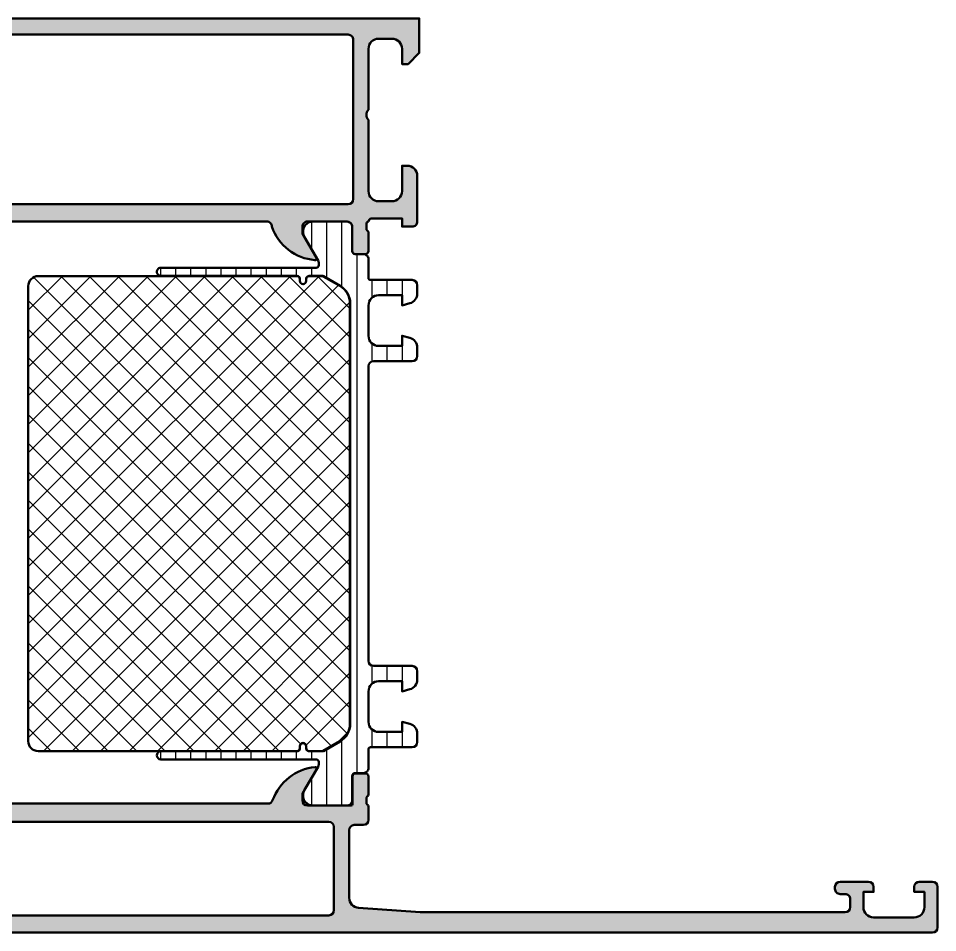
# Model space of a CAD drawing. Extents: x 0 to 176, y 0 to 90.
# Drawn here: x 85.6 to 176, y 0 to 90 of the extents above; entities that cross this region are included whole.
import ezdxf

# ---------------------------------------------------------------- set-up
doc = ezdxf.new("R2010")
doc.units = 0
for name, color, linetype, lineweight in [('0S-Alu contour', 7, 'Continuous', 50), ('0S-Alu hatch', 252, 'Continuous', 25), ('0S-Plastic contour', 254, 'Continuous', 50), ('0S-Plastic hatch', 253, 'Continuous', 25), ('0S-PT contour', 91, 'Continuous', 50), ('0S-PT hatch', 103, 'Continuous', 25)]:
    doc.layers.add(name, color=color, linetype=linetype, lineweight=lineweight)

# ---------------------------------------------------------------- blocks, each defined once
blk = doc.blocks.new('462370__F4F1D4FD_7374_4305_BF68_E010C8D0E6F6_')
at = {"layer": '0S-Alu hatch'}
h = blk.add_hatch(color=256, dxfattribs=at)
edge = h.paths.add_edge_path()
edge.add_line((125.1007984784879, 2.002017710489781), (119.0295514285, 2.435678214060345))
edge.add_ellipse((119.100798478488, 3.433136913891114), major_axis=(-1.000000000000036, 0), ratio=1, start_angle=0, end_angle=85.91438322002318, ccw=False)
edge.add_line((118.1007984784879, 3.433136913891104), (118.1007984784879, 10.1020177104898))
edge.add_ellipse((118.6007984784879, 10.1020177104898), major_axis=(-0.5, 0), ratio=1, start_angle=270, end_angle=360, ccw=False)
edge.add_line((118.6007984784879, 10.6020177104898), (119.500798478488, 10.6020177104898))
edge.add_arc((119.500798478488, 11.10201771048977), 0.4999999999999716, 270.0000000000017, 360)
edge.add_line((120.0007984784879, 11.10201771048977), (120.0007984784879, 12.50201771048978))
edge.add_ellipse((120.079634925031, 12.76953830248286), major_axis=(-0.2788950563273966, 0), ratio=1, start_angle=-1.1645893741019222, end_angle=73.58012358050712, ccw=False)
edge.add_line((119.800797478488, 12.77520671048126), (119.8007974784879, 13.22880071048129))
edge.add_ellipse((120.0796655741311, 13.23446136995831), major_axis=(-0.2789255417371568, 0), ratio=1, start_angle=-73.57540544465007, end_angle=1.1628700728778085, ccw=False)
edge.add_line((120.0007984784879, 13.50200471048126), (120.0007984784879, 15.38201571048978))
edge.add_arc((119.7007984784879, 15.38201571048978), 0.3000000000000256, 0, 90.00000000000273)
edge.add_line((119.7007984784879, 15.6820157104898), (118.7208241594451, 15.68201571048979))
edge.add_arc((118.7208241594451, 15.38201571048981), 0.2999999999999829, 90.00000000000273, 180)
edge.add_line((118.4208241594451, 15.38201571048981), (118.4208241594452, 12.62201771048978))
edge.add_ellipse((118.3008241594451, 12.62201771048978), major_axis=(-0.1200000000000614, 0), ratio=1, start_angle=90, end_angle=180, ccw=False)
edge.add_line((118.3008241594451, 12.50201771048972), (114.0007984784879, 12.50201771048972))
edge.add_ellipse((114.0007984784879, 13.00201771048973), major_axis=(-0.5000000000000125, 0), ratio=1, start_angle=0, end_angle=90, ccw=False)
edge.add_line((113.5007984784879, 13.00201771048972), (113.500798478488, 13.7020177104898))
edge.add_line((113.500798478488, 13.7020177104898), (114.8822939361101, 16.09483803351707))
edge.add_arc((114.7626786938394, 16.16389792584124), 0.1381197846484109, 330.0000000000202, 456.0127701438454)
edge.add_arc((115.2719612335167, 11.32876498835185), 4.999999999998722, 96.01277014383918, 160.087090314012)
edge.add_ellipse((110.100798478488, 13.20201771049079), major_axis=(-0.5000000000010184, 0), ratio=1, start_angle=89.99999999999022, end_angle=160.0870903139961, ccw=False)
edge.add_line((110.1007984784879, 12.70201771048977), (65.90079847848816, 12.70201771048988))
edge.add_ellipse((65.90079847848843, 13.20201771049029), major_axis=(-0.5000000000004086, 0), ratio=1, start_angle=19.91290968596161, end_angle=89.99999999996908, ccw=False)
edge.add_arc((60.72963572345959, 11.32876498835125), 4.999999999999465, 19.91290968599285, 83.98722985616413)
edge.add_arc((61.23891826313666, 16.16389792584124), 0.1381197846485664, 83.9872298561376, 209.9999999999548)
edge.add_line((61.11930302086572, 16.09483803351705), (62.50079847848802, 13.70201771048988))
edge.add_line((62.50079847848802, 13.70201771048988), (62.50079847848808, 13.00201771048981))
edge.add_ellipse((62.00079847848808, 13.00201771048983), major_axis=(-0.4999999999999929, 0), ratio=1, start_angle=89.9999999999975, end_angle=180, ccw=False)
edge.add_line((62.00079847848806, 12.50201771048984), (57.70077279753074, 12.50201771048984))
edge.add_ellipse((57.70077279753073, 12.62201771048981), major_axis=(-0.1199999999999726, 0), ratio=1, start_angle=0, end_angle=90.00000000000682, ccw=False)
edge.add_line((57.58077279753076, 12.62201771048981), (57.58077279753076, 15.38201571048978))
edge.add_arc((57.28077279753076, 15.38201571048978), 0.3000000000000043, 0, 90)
edge.add_line((57.28077279753076, 15.68201571048978), (56.30079847848797, 15.68201571048979))
edge.add_arc((56.30079847848796, 15.38201571048981), 0.2999999999999829, 89.99999999999864, 180)
edge.add_line((56.00079847848798, 15.38201571048981), (56.00079847848795, 13.50200471048129))
edge.add_ellipse((55.92193138284484, 13.23446136995837), major_axis=(-0.2789255417371095, 0), ratio=1, start_angle=178.8371299271035, end_angle=253.5754054446548, ccw=False)
edge.add_line((56.20079947848797, 13.22880071048126), (56.20079947848797, 12.77520671048125))
edge.add_ellipse((55.92196203194489, 12.76953830248289), major_axis=(-0.278895056327466, 0), ratio=1, start_angle=106.41987641949481, end_angle=181.1645893740948, ccw=False)
edge.add_line((56.00079847848795, 12.50201771048975), (56.00079847848798, 11.10201771048977))
edge.add_arc((56.50079847848795, 11.10201771048974), 0.4999999999999716, 180, 269.9999999999968)
edge.add_line((56.50079847848792, 10.60201771048977), (57.40079847848795, 10.6020177104898))
edge.add_ellipse((57.40079847848793, 10.10201771048979), major_axis=(-0.5000000000000089, 0), ratio=1, start_angle=180, end_angle=269.99999999999756, ccw=False)
edge.add_line((57.90079847848794, 10.1020177104898), (57.90079847848794, 3.433136913891104))
edge.add_ellipse((56.90079847848793, 3.433136913891112), major_axis=(-1.000000000000007, 0), ratio=1, start_angle=94.08561677997648, end_angle=180, ccw=False)
edge.add_line((56.97204552847587, 2.435678214060374), (50.90079847848794, 2.002017710489781))
edge.add_line((50.90079847848794, 2.002017710489781), (9.100798478487917, 2.002017710489781))
edge.add_ellipse((9.100798478487972, 2.502017710489792), major_axis=(-0.5000000000000115, 0), ratio=1, start_angle=0, end_angle=89.99999999999369, ccw=False)
edge.add_line((8.60079847848796, 2.502017710489781), (8.60079847848796, 3.302017710489764))
edge.add_ellipse((9.10079847848796, 3.302017710489763), major_axis=(-0.5, 0), ratio=1, start_angle=270, end_angle=360, ccw=False)
edge.add_line((9.10079847848796, 3.802017710489764), (9.60079847848796, 3.802017710489792))
edge.add_arc((9.60079847848796, 4.302017710489764), 0.5, 270, 360)
edge.add_line((10.10079847848796, 4.302017710489764), (10.10079847848796, 4.502017710489781))
edge.add_arc((9.60079847848796, 4.502017710489781), 0.5, 0, 90)
edge.add_line((9.60079847848796, 5.002017710489781), (6.800798478487948, 5.002017710489781))
edge.add_arc((6.800798478487948, 4.502017710489781), 0.5, 90, 180)
edge.add_line((6.300798478487948, 4.502017710489781), (6.300798478487948, 4.002017710489781))
edge.add_line((6.300798478487948, 4.002017710489781), (7.300798478487948, 4.002017710489781))
edge.add_line((7.300798478487948, 4.002017710489781), (7.300798478487948, 2.502017710489781))
edge.add_ellipse((6.300798478487949, 2.50201771048978), major_axis=(-0.9999999999999991, 0), ratio=1, start_angle=90, end_angle=180, ccw=False)
edge.add_line((6.300798478487948, 1.502017710489781), (2.300798478487948, 1.502017710489781))
edge.add_ellipse((2.300798478487948, 2.502017710489781), major_axis=(-1, 0), ratio=1, start_angle=0, end_angle=90, ccw=False)
edge.add_line((1.300798478487948, 2.502017710489781), (1.300798478487948, 4.002017710489781))
edge.add_line((1.300798478487948, 4.002017710489781), (2.300798478487948, 4.002017710489781))
edge.add_line((2.300798478487948, 4.002017710489781), (2.300798478487948, 4.502017710489781))
edge.add_arc((1.800798478487948, 4.502017710489781), 0.5, 0, 90)
edge.add_line((1.800798478487948, 5.002017710489781), (0.5007984784879369, 5.002017710489781))
edge.add_arc((0.5007984784879369, 4.502017710489781), 0.5, 90, 180)
edge.add_line((0.0007984784879369, 4.502017710489781), (0.0007984784879369, 0.5020177104897812))
edge.add_arc((0.5007984784879369, 0.5020177104897812), 0.5, 180, 270)
edge.add_line((0.5007984784879368, 0.0020177104897812), (175.500798478488, 0.0020177104897812))
edge.add_arc((175.500798478488, 0.5020177104897812), 0.5, 270, 360)
edge.add_line((176.000798478488, 0.5020177104897812), (176.000798478488, 4.502017710489781))
edge.add_arc((175.500798478488, 4.502017710489781), 0.5, 0, 90)
edge.add_line((175.500798478488, 5.002017710489781), (174.2007984784879, 5.002017710489781))
edge.add_arc((174.2007984784879, 4.502017710489781), 0.5, 90, 180)
edge.add_line((173.7007984784879, 4.502017710489781), (173.7007984784879, 4.002017710489781))
edge.add_line((173.7007984784879, 4.002017710489781), (174.7007984784879, 4.002017710489781))
edge.add_line((174.7007984784879, 4.002017710489781), (174.7007984784879, 2.502017710489724))
edge.add_ellipse((173.700798478488, 2.50201771048975), major_axis=(-0.9999999999999715, 0), ratio=1, start_angle=89.99999999999511, end_angle=180, ccw=False)
edge.add_line((173.7007984784879, 1.502017710489781), (169.700798478488, 1.502017710489781))
edge.add_ellipse((169.700798478488, 2.502017710489771), major_axis=(-0.9999999999999902, 0), ratio=1, start_angle=0, end_angle=90, ccw=False)
edge.add_line((168.7007984784879, 2.502017710489781), (168.7007984784879, 4.002017710489781))
edge.add_line((168.7007984784879, 4.002017710489781), (169.700798478488, 4.002017710489781))
edge.add_line((169.700798478488, 4.002017710489781), (169.700798478488, 4.502017710489781))
edge.add_arc((169.2007984784879, 4.502017710489781), 0.5, 0, 90)
edge.add_line((169.2007984784879, 5.002017710489781), (166.4007984784879, 5.002017710489781))
edge.add_arc((166.4007984784879, 4.502017710489724), 0.500000000000057, 90, 180)
edge.add_line((165.9007984784879, 4.502017710489724), (165.9007984784879, 4.302017710489764))
edge.add_arc((166.4007984784879, 4.30201771048982), 0.500000000000057, 180, 270.0000000000065)
edge.add_line((166.400798478488, 3.802017710489764), (166.9007984784879, 3.802017710489792))
edge.add_ellipse((166.9007984784879, 3.302017710489783), major_axis=(-0.5000000000000094, 0), ratio=1, start_angle=180, end_angle=270.0000000000065, ccw=False)
edge.add_line((167.4007984784879, 3.302017710489792), (167.4007984784879, 2.502017710489752))
edge.add_ellipse((166.9007984784879, 2.502017710489714), major_axis=(-0.4999999999999432, 0), ratio=1, start_angle=90, end_angle=180, ccw=False)
edge.add_line((166.9007984784879, 2.002017710489781), (125.1007984784879, 2.002017710489781))
edge = h.paths.add_edge_path()
edge.add_line((59.90079847848794, 10.90201771048978), (116.1007984784879, 10.90201771048978))
edge.add_ellipse((116.1007984784879, 10.40201771048979), major_axis=(-0.5, 0), ratio=1, start_angle=180, end_angle=270, ccw=False)
edge.add_line((116.6007984784879, 10.40201771048979), (116.6007984784879, 2.202017710489769))
edge.add_ellipse((116.1007984784879, 2.202017710489769), major_axis=(-0.5, 0), ratio=1, start_angle=90, end_angle=180, ccw=False)
edge.add_line((116.1007984784879, 1.702017710489769), (59.90079847848794, 1.702017710489769))
edge.add_ellipse((59.90079847848794, 2.202017710489769), major_axis=(-0.5, 0), ratio=1, start_angle=0, end_angle=90, ccw=False)
edge.add_line((59.40079847848794, 2.202017710489769), (59.40079847848794, 10.40201771048979))
edge.add_ellipse((59.90079847848794, 10.40201771048979), major_axis=(-0.5, 0), ratio=1, start_angle=270, end_angle=360, ccw=False)
at = {"layer": '0S-Alu contour', "color": 7}
for points in [[(56.00079847848798, 15.38201571048981), (56.00079847848795, 13.50200471048129)], [(57.28077279753076, 15.68201571048978), (56.30079847848797, 15.68201571048979)], [(57.58077279753076, 12.62201771048981), (57.58077279753076, 15.38201571048978)], [(61.11930302086572, 16.09483803351705), (62.50079847848802, 13.70201771048988), (62.50079847848808, 13.00201771048981)], [(113.5007984784879, 13.00201771048972), (113.500798478488, 13.7020177104898), (114.8822939361101, 16.09483803351707)], [(118.4208241594451, 15.38201571048981), (118.4208241594452, 12.62201771048978)], [(119.7007984784879, 15.6820157104898), (118.7208241594451, 15.68201571048979)], [(120.0007984784879, 13.50200471048126), (120.0007984784879, 15.38201571048978)], [(56.20079947848797, 13.22880071048126), (56.20079947848797, 12.77520671048125)], [(110.1007984784879, 12.70201771048977), (65.90079847848816, 12.70201771048988)], [(119.800797478488, 12.77520671048126), (119.8007974784879, 13.22880071048129)], [(56.00079847848795, 12.50201771048975), (56.00079847848798, 11.10201771048977)], [(62.00079847848806, 12.50201771048984), (57.70077279753074, 12.50201771048984)], [(118.3008241594451, 12.50201771048972), (114.0007984784879, 12.50201771048972)], [(120.0007984784879, 11.10201771048977), (120.0007984784879, 12.50201771048978)], [(59.90079847848794, 10.90201771048978), (116.1007984784879, 10.90201771048978)], [(56.50079847848792, 10.60201771048977), (57.40079847848795, 10.6020177104898)], [(57.90079847848794, 10.1020177104898), (57.90079847848794, 3.433136913891104)], [(59.40079847848794, 2.202017710489769), (59.40079847848794, 10.40201771048979)], [(116.6007984784879, 10.40201771048979), (116.6007984784879, 2.202017710489769)], [(118.1007984784879, 3.433136913891104), (118.1007984784879, 10.1020177104898)], [(118.6007984784879, 10.6020177104898), (119.500798478488, 10.6020177104898)], [(1.800798478487948, 5.002017710489781), (0.5007984784879369, 5.002017710489781)], [(9.60079847848796, 5.002017710489781), (6.800798478487948, 5.002017710489781)], [(169.2007984784879, 5.002017710489781), (166.4007984784879, 5.002017710489781)], [(175.500798478488, 5.002017710489781), (174.2007984784879, 5.002017710489781)], [(0.0007984784879369, 4.502017710489781), (0.0007984784879369, 0.5020177104897812)], [(1.300798478487948, 2.502017710489781), (1.300798478487948, 4.002017710489781), (2.300798478487948, 4.002017710489781), (2.300798478487948, 4.502017710489781)], [(6.300798478487948, 4.502017710489781), (6.300798478487948, 4.002017710489781), (7.300798478487948, 4.002017710489781), (7.300798478487948, 2.502017710489781)], [(9.10079847848796, 3.802017710489764), (9.60079847848796, 3.802017710489792)], [(10.10079847848796, 4.302017710489764), (10.10079847848796, 4.502017710489781)], [(165.9007984784879, 4.502017710489724), (165.9007984784879, 4.302017710489764)], [(166.400798478488, 3.802017710489764), (166.9007984784879, 3.802017710489792)], [(168.7007984784879, 2.502017710489781), (168.7007984784879, 4.002017710489781), (169.700798478488, 4.002017710489781), (169.700798478488, 4.502017710489781)], [(173.7007984784879, 4.502017710489781), (173.7007984784879, 4.002017710489781), (174.7007984784879, 4.002017710489781), (174.7007984784879, 2.502017710489724)], [(176.000798478488, 0.5020177104897812), (176.000798478488, 4.502017710489781)], [(8.60079847848796, 2.502017710489781), (8.60079847848796, 3.302017710489764)], [(167.4007984784879, 3.302017710489792), (167.4007984784879, 2.502017710489752)], [(56.97204552847587, 2.435678214060374), (50.90079847848794, 2.002017710489781), (9.100798478487917, 2.002017710489781)], [(125.1007984784879, 2.002017710489781), (119.0295514285, 2.435678214060345)], [(166.9007984784879, 2.002017710489781), (125.1007984784879, 2.002017710489781)], [(6.300798478487948, 1.502017710489781), (2.300798478487948, 1.502017710489781)], [(116.1007984784879, 1.702017710489769), (59.90079847848794, 1.702017710489769)], [(173.7007984784879, 1.502017710489781), (169.700798478488, 1.502017710489781)], [(0.5007984784879368, 0.0020177104897812), (175.500798478488, 0.0020177104897812)]]:
    blk.add_lwpolyline(points, dxfattribs=at)
for centre, radius, start, end in [((61.23891826313666, 16.16389792584124), 0.1381197846485664, 83.9872298561376, 209.9999999999548), ((60.72963572345959, 11.32876498835125), 4.999999999999465, 19.91290968599285, 83.98722985616413), ((115.2719612335167, 11.32876498835185), 4.999999999998722, 96.01277014383918, 160.087090314012), ((114.7626786938394, 16.16389792584124), 0.1381197846484109, 330.0000000000202, 96.01277014384544), ((56.30079847848796, 15.38201571048981), 0.2999999999999829, 89.99999999999864, 180), ((57.28077279753076, 15.38201571048978), 0.3000000000000043, 0, 90), ((118.7208241594451, 15.38201571048981), 0.2999999999999829, 90.00000000000273, 180), ((119.7007984784879, 15.38201571048978), 0.3000000000000256, 0, 90.00000000000273), ((56.50079847848795, 11.10201771048974), 0.4999999999999716, 180, 269.9999999999968), ((119.500798478488, 11.10201771048977), 0.4999999999999716, 270.0000000000017, 0), ((0.5007984784879369, 4.502017710489781), 0.5, 90, 180), ((1.800798478487948, 4.502017710489781), 0.5, 0, 90), ((6.800798478487948, 4.502017710489781), 0.5, 90, 180), ((9.60079847848796, 4.502017710489781), 0.5, 0, 90), ((166.4007984784879, 4.502017710489724), 0.500000000000057, 90, 180), ((169.2007984784879, 4.502017710489781), 0.5, 0, 90), ((174.2007984784879, 4.502017710489781), 0.5, 90, 180), ((175.500798478488, 4.502017710489781), 0.5, 0, 90), ((9.60079847848796, 4.302017710489764), 0.5, 270, 0), ((166.4007984784879, 4.30201771048982), 0.500000000000057, 180, 270.0000000000065), ((0.5007984784879369, 0.5020177104897812), 0.5, 180, 270), ((175.500798478488, 0.5020177104897812), 0.5, 270, 0)]:
    blk.add_arc(centre, radius, start, end, dxfattribs=at)
at = {"layer": '0S-Alu contour', "color": 7, "extrusion": (0, 0, -1)}
for centre, radius, start, end in [((-55.92193138284484, 13.23446136995837), 0.2789255417371095, 106.4245945553452, 181.1628700728966), ((-55.92196203194489, 12.76953830248289), 0.278895056327466, 178.8354106259052, 253.5801235805052), ((-62.00079847848808, 13.00201771048983), 0.4999999999999929, 180, 270.0000000000025), ((-65.90079847848843, 13.20201771049029), 0.5000000000004086, 270.0000000000309, 340.0870903140384), ((-110.100798478488, 13.20201771049079), 0.5000000000010184, 199.9129096860039, 270.0000000000098), ((-114.0007984784879, 13.00201771048973), 0.5000000000000125, 270, 0), ((-120.079634925031, 12.76953830248286), 0.2788950563273966, 286.4198764194929, 1.164589374101931), ((-120.0796655741311, 13.23446136995831), 0.2789255417371568, 358.8371299271222, 73.57540544465007), ((-57.70077279753073, 12.62201771048981), 0.1199999999999726, 269.9999999999932, 0), ((-118.3008241594451, 12.62201771048978), 0.1200000000000614, 180, 270), ((-59.90079847848794, 10.40201771048979), 0.5, 0, 90), ((-116.1007984784879, 10.40201771048979), 0.5, 90, 180), ((-57.40079847848793, 10.10201771048979), 0.5000000000000089, 90.00000000000244, 180), ((-118.6007984784879, 10.1020177104898), 0.5, 0, 90), ((-9.10079847848796, 3.302017710489763), 0.5, 0, 90), ((-166.9007984784879, 3.302017710489783), 0.5000000000000094, 89.99999999999349, 180), ((-56.90079847848793, 3.433136913891112), 1.000000000000007, 180, 265.9143832200235), ((-119.100798478488, 3.433136913891114), 1.000000000000036, 274.0856167799768, 0), ((-2.300798478487948, 2.502017710489781), 1, 270, 0), ((-6.300798478487949, 2.50201771048978), 0.9999999999999991, 180, 270.0000000000001), ((-9.100798478487972, 2.502017710489792), 0.5000000000000115, 270.0000000000063, 0), ((-59.90079847848794, 2.202017710489769), 0.5, 270, 0), ((-116.1007984784879, 2.202017710489769), 0.5, 180, 270), ((-166.9007984784879, 2.502017710489714), 0.4999999999999432, 180, 270), ((-169.700798478488, 2.502017710489771), 0.9999999999999902, 270, 0), ((-173.700798478488, 2.50201771048975), 0.9999999999999715, 180, 270.0000000000049)]:
    blk.add_arc(centre, radius, start, end, dxfattribs=at)
blk = doc.blocks.new('345290__3C5B2806_23BD_477B_8839_CBC1E6B59614_')
at = {"layer": '0S-Alu hatch'}
h = blk.add_hatch(color=256, dxfattribs=at)
edge = h.paths.add_edge_path()
edge.add_ellipse((123.8007591061219, 74.50179275953391), major_axis=(-1.000087474394172, 0), ratio=1, start_angle=180.0050112561101, end_angle=269.99498874391736, ccw=False)
edge.add_line((124.8008465766908, 74.50188023010335), (124.8007855415346, 70.00188023010287))
edge.add_ellipse((124.3008199086112, 70.00186112099932), major_axis=(-0.4999656332885744, 0), ratio=1, start_angle=89.99606155240622, end_angle=180.0021898924555, ccw=False)
edge.add_line((124.3007855415346, 69.50189548889193), (123.3007855415346, 69.50188023010287))
edge.add_line((123.3007855415346, 69.50188023010287), (123.3007855415346, 70.30188328186068))
edge.add_line((123.3007855415346, 70.30188328186068), (120.3113549505335, 70.30188328186068))
edge.add_arc((120.3113549505336, 70.00188328186067), 0.3000000000000114, 90.00000000000273, 165.0772890088082)
edge.add_line((120.021472726322, 70.07913802984507), (119.9916923762488, 69.9995389298037))
edge.add_arc((120.0807983354019, 69.73414930290988), 0.2799491489886082, 108.5597467269848, 181.0914894598901)
edge.add_line((119.8008999824525, 69.7288165704349), (119.8008999824525, 69.27523380676303))
edge.add_arc((120.1192775550776, 69.29847963758652), 0.3192250732654357, 184.1759499010949, 248.2356723196546)
edge.add_line((120.0009121894838, 69.0020099298099), (120.0009121894838, 67.10202824035679))
edge.add_ellipse((119.7009121894838, 67.10202824035677), major_axis=(-0.2999999999999971, 0), ratio=1, start_angle=89.99999999999733, end_angle=180, ccw=False)
edge.add_line((119.7009121894838, 66.80202824035678), (118.7009366035463, 66.80202824035678))
edge.add_ellipse((118.7009366035463, 67.10202824035674), major_axis=(-0.2999999999999829, 0), ratio=1, start_angle=0, end_angle=89.99999999999733, ccw=False)
edge.add_line((118.4009366035463, 67.10202824035674), (118.4009366035463, 69.5020099298099))
edge.add_arc((117.9009099306087, 69.50198325687239), 0.5000266736489302, 0.0030563303085188, 89.99694366955262)
edge.add_line((117.9009366035463, 70.00200992980992), (114.000916004181, 70.00200230041537))
edge.add_arc((114.0009005666632, 69.50201773817153), 0.4999845624821629, 89.99823093614079, 180.0000205083467)
edge.add_line((113.5009160041811, 69.50201755920797), (113.5009160041811, 68.80200535217318))
edge.add_line((113.5009160041811, 68.80200535217318), (114.8891606330873, 66.39749485412631))
edge.add_ellipse((114.7653090471092, 66.33958715487222), major_axis=(-0.1367205799512277, 0), ratio=1, start_angle=75.0780184684624, end_angle=205.058777714022, ccw=False)
edge.add_ellipse((115.1185847999312, 71.06794668407633), major_axis=(-4.875969867625867, 0), ratio=1, start_angle=18.7328170720603, end_angle=85.430246050589, ccw=False)
edge.add_arc((110.0009276261404, 69.50201773707202), 0.4999845635816302, 359.9982310347787, 450.0017689651636)
edge.add_line((110.0009121894838, 70.00200230041537), (66.00068330764783, 70.00200230041537))
edge.add_arc((66.0006678709912, 69.50201773707198), 0.499984563581687, 89.99823103483469, 180.0017689652214)
edge.add_ellipse((60.88301069720039, 71.06794668407662), major_axis=(-4.875969867626147, 0), ratio=1, start_angle=94.5697539494119, end_angle=161.2671829279311, ccw=False)
edge.add_ellipse((61.23628645002246, 66.33958715487222), major_axis=(-0.1367205799512478, 0), ratio=1, start_angle=-25.05877771402362, end_angle=104.9219815315418, ccw=False)
edge.add_line((61.11243486404432, 66.39749485412631), (62.5006794929506, 68.80200535217315))
edge.add_line((62.5006794929506, 68.80200535217315), (62.5006794929506, 69.50201755920443))
edge.add_arc((62.00069493046846, 69.50201773817153), 0.4999845624821654, 359.9999794916532, 450.00176906386)
edge.add_line((62.0006794929506, 70.00200230041537), (58.10065889358539, 70.0020099298099))
edge.add_arc((58.10068556652289, 69.50198325687239), 0.5000266736489161, 90.0030563304474, 179.9969436699299)
edge.add_line((57.60065889358539, 69.5020099298087), (57.60065889358539, 67.10202824035679))
edge.add_ellipse((57.30065889358536, 67.1020282403568), major_axis=(-0.3000000000000256, 0), ratio=1, start_angle=90.00000000000551, end_angle=180, ccw=False)
edge.add_line((57.30065889358539, 66.80202824035678), (56.30068330764789, 66.80202824035678))
edge.add_ellipse((56.30068330764788, 67.10202824035679), major_axis=(-0.3000000000000114, 0), ratio=1, start_angle=0, end_angle=90.00000000000142, ccw=False)
edge.add_line((56.00068330764786, 67.10202824035679), (56.00068330764786, 69.00200992980987))
edge.add_arc((55.88231794205398, 69.2984796375865), 0.3192250732654436, 291.7643276803501, 355.8240500989103)
edge.add_line((56.2006955146791, 69.27523380676303), (56.20069551467911, 69.72881657043493))
edge.add_arc((55.92079716172969, 69.73414930290988), 0.2799491489886075, 358.9085105401158, 431.4402532730165)
edge.add_line((56.0099031208828, 69.9995389298037), (55.9801227708097, 70.07913802984507))
edge.add_arc((55.69024054659809, 70.00188328186067), 0.3000000000000047, 14.92271099119182, 90)
edge.add_line((55.69024054659809, 70.30188328186067), (52.70080995559708, 70.30188328186068))
edge.add_line((52.70080995559708, 70.30188328186068), (52.70080995559708, 69.50188023010287))
edge.add_line((52.70080995559708, 69.50188023010287), (51.70080995559708, 69.50189548889193))
edge.add_ellipse((51.70077558852042, 70.0018611209993), major_axis=(-0.4999656332885387, 0), ratio=1, start_angle=-0.0021898922890954964, end_angle=90.00393844759873, ccw=False)
edge.add_line((51.20080995559708, 70.00188023010259), (51.20074892044083, 74.50188023010287))
edge.add_ellipse((52.20083639100979, 74.50179275953391), major_axis=(-1.000087474394172, 0), ratio=1, start_angle=270.00501125608264, end_angle=359.99498874388985, ccw=False)
edge.add_line((52.20074892044083, 75.50188023010287), (52.70074892044083, 75.50188023010287))
edge.add_line((52.70074892044083, 75.50188023010287), (52.70074892044083, 73.00188023010287))
edge.add_arc((53.70083639100979, 73.00196770067183), 1.000087474394172, 180.0050112561101, 269.9949887439174)
edge.add_line((53.70074892044083, 72.00188023010287), (55.00079774856581, 72.00188023010287))
edge.add_arc((55.00073895083687, 73.00193902783184), 1.000058799457453, 270.0033686636396, 359.996631336242)
edge.add_line((56.00079774856585, 73.00188023010082), (56.00079774856583, 80.00188023010286))
edge.add_arc((55.47595840824746, 80.50188023010287), 0.7248836686985141, 316.388423263687, 403.611576736313)
edge.add_line((56.00079774856583, 81.00188023010288), (56.00079774856583, 87.0023227349857))
edge.add_arc((55.00075052572661, 87.00227551214647), 1.000047223954159, 0.002705541734962, 89.99729445838179)
edge.add_line((55.00079774856583, 88.00232273498568), (53.70074892044083, 88.00232273498568))
edge.add_arc((53.70082771306916, 87.00224394103864), 1.000078797050934, 90.00451412936461, 179.9946115998049)
edge.add_line((52.70074892044084, 87.00233799377382), (52.70074892044085, 85.50188023010287))
edge.add_line((52.70074892044085, 85.50188023010287), (52.10077333450333, 85.50188023010287))
edge.add_line((52.10077333450333, 85.50188023010287), (51.00079774856585, 86.60185581604038))
edge.add_line((51.00079774856585, 86.60185581604038), (51.00079774856585, 90.00188023010286))
edge.add_line((51.00079774856585, 90.00188023010286), (125.0007977485658, 90.002154888306))
edge.add_line((125.0007977485658, 90.002154888306), (125.0007977485658, 86.60185581604038))
edge.add_line((125.0007977485658, 86.60185581604038), (123.9008221626283, 85.50188023010287))
edge.add_line((123.9008221626283, 85.50188023010287), (123.3008465766908, 85.50188023010287))
edge.add_line((123.3008465766908, 85.50188023010287), (123.3008465766908, 87.00233799377474))
edge.add_arc((122.3007677840625, 87.00224394103864), 1.000078797050939, 0.0053884001950964, 89.99548587063539)
edge.add_line((122.3008465766908, 88.00232273498568), (121.0007977485658, 88.00232273498568))
edge.add_arc((121.000844971405, 87.00227551214647), 1.000047223954159, 90.0027055416182, 179.997294458265)
edge.add_line((120.0007977485658, 87.00232273498771), (120.0007977485658, 81.00188023010288))
edge.add_arc((120.5256370888842, 80.50188023010287), 0.7248836686985141, 136.388423263687, 223.6115767363131)
edge.add_line((120.0007977485658, 80.00188023010286), (120.0007977485658, 73.00188023010287))
edge.add_arc((121.0008565462948, 73.00193902783184), 1.000058799457453, 180.003368663758, 269.9966313363588)
edge.add_line((121.0007977485658, 72.00188023010287), (122.3008465766908, 72.00188023010287))
edge.add_arc((122.3007591061219, 73.00196770067183), 1.000087474394172, 270.0050112560826, 359.9949887438899)
edge.add_line((123.3008465766908, 73.00188023010239), (123.3008465766908, 75.50188023010287))
edge.add_line((123.3008465766908, 75.50188023010287), (123.8008465766908, 75.50188023010287))
edge = h.paths.add_edge_path()
edge.add_arc((118.0007928098873, 87.90188444669778), 0.4999896799959737, 359.9988173777201, 450.0011826219663)
edge.add_line((118.0007824897767, 88.40187412658724), (58.00081300735489, 88.40187412658724))
edge.add_arc((58.00080268724432, 87.9018844466978), 0.4999896799959453, 89.99881737803038, 180.0011826222798)
edge.add_line((57.50081300735487, 87.90187412658722), (57.50081300735489, 72.20187717834504))
edge.add_arc((58.00082882181293, 72.2018929928031), 0.5000158147081275, 180.0018121461791, 269.998187853915)
edge.add_line((58.00081300735489, 71.70187717834504), (118.0007824897767, 71.70187717834504))
edge.add_arc((118.0007666753187, 72.20189299280312), 0.5000158147081559, 270.0018121460865, 359.9981878538209)
edge.add_line((118.5007824897768, 72.20187717834426), (118.5007824897768, 87.90187412658719))
at = {"layer": '0S-Alu contour', "color": 7}
for points in [[(52.70074892044084, 87.00233799377382), (52.70074892044085, 85.50188023010287), (52.10077333450333, 85.50188023010287), (51.00079774856585, 86.60185581604038), (51.00079774856585, 90.00188023010286), (125.0007977485658, 90.002154888306), (125.0007977485658, 86.60185581604038), (123.9008221626283, 85.50188023010287), (123.3008465766908, 85.50188023010287), (123.3008465766908, 87.00233799377474)], [(55.00079774856583, 88.00232273498568), (53.70074892044083, 88.00232273498568)], [(57.50081300735487, 87.90187412658722), (57.50081300735489, 72.20187717834504)], [(118.0007824897767, 88.40187412658724), (58.00081300735489, 88.40187412658724)], [(118.5007824897768, 72.20187717834426), (118.5007824897768, 87.90187412658719)], [(122.3008465766908, 88.00232273498568), (121.0007977485658, 88.00232273498568)], [(56.00079774856583, 81.00188023010288), (56.00079774856583, 87.0023227349857)], [(120.0007977485658, 87.00232273498771), (120.0007977485658, 81.00188023010288)], [(56.00079774856585, 73.00188023010082), (56.00079774856583, 80.00188023010286)], [(120.0007977485658, 80.00188023010286), (120.0007977485658, 73.00188023010287)], [(52.20074892044083, 75.50188023010287), (52.70074892044083, 75.50188023010287), (52.70074892044083, 73.00188023010287)], [(123.3008465766908, 73.00188023010239), (123.3008465766908, 75.50188023010287), (123.8008465766908, 75.50188023010287)], [(51.20080995559708, 70.00188023010259), (51.20074892044083, 74.50188023010287)], [(124.8008465766908, 74.50188023010335), (124.8007855415346, 70.00188023010287)], [(53.70074892044083, 72.00188023010287), (55.00079774856581, 72.00188023010287)], [(58.00081300735489, 71.70187717834504), (118.0007824897767, 71.70187717834504)], [(121.0007977485658, 72.00188023010287), (122.3008465766908, 72.00188023010287)], [(55.69024054659809, 70.30188328186067), (52.70080995559708, 70.30188328186068), (52.70080995559708, 69.50188023010287), (51.70080995559708, 69.50189548889193)], [(56.0099031208828, 69.9995389298037), (55.9801227708097, 70.07913802984507)], [(56.2006955146791, 69.27523380676303), (56.20069551467911, 69.72881657043493)], [(62.0006794929506, 70.00200230041537), (58.10065889358539, 70.0020099298099)], [(110.0009121894838, 70.00200230041537), (66.00068330764783, 70.00200230041537)], [(117.9009366035463, 70.00200992980992), (114.000916004181, 70.00200230041537)], [(119.8008999824525, 69.7288165704349), (119.8008999824525, 69.27523380676303)], [(120.021472726322, 70.07913802984507), (119.9916923762488, 69.9995389298037)], [(124.3007855415346, 69.50189548889193), (123.3007855415346, 69.50188023010287), (123.3007855415346, 70.30188328186068), (120.3113549505335, 70.30188328186068)], [(56.00068330764786, 67.10202824035679), (56.00068330764786, 69.00200992980987)], [(57.60065889358539, 69.5020099298087), (57.60065889358539, 67.10202824035679)], [(61.11243486404432, 66.39749485412631), (62.5006794929506, 68.80200535217315), (62.5006794929506, 69.50201755920443)], [(113.5009160041811, 69.50201755920797), (113.5009160041811, 68.80200535217318), (114.8891606330873, 66.39749485412631)], [(118.4009366035463, 67.10202824035674), (118.4009366035463, 69.5020099298099)], [(120.0009121894838, 69.0020099298099), (120.0009121894838, 67.10202824035679)], [(57.30065889358539, 66.80202824035678), (56.30068330764789, 66.80202824035678)], [(119.7009121894838, 66.80202824035678), (118.7009366035463, 66.80202824035678)]]:
    blk.add_lwpolyline(points, dxfattribs=at)
for centre, radius, start, end in [((53.70082771306916, 87.00224394103864), 1.000078797050934, 90.00451412936461, 179.9946115998049), ((55.00075052572661, 87.00227551214647), 1.000047223954159, 0.002705541734962, 89.99729445838179), ((58.00080268724432, 87.9018844466978), 0.4999896799959453, 89.99881737803038, 180.0011826222798), ((118.0007928098873, 87.90188444669778), 0.4999896799959737, 359.9988173777201, 90.00118262196634), ((121.000844971405, 87.00227551214647), 1.000047223954159, 90.0027055416182, 179.997294458265), ((122.3007677840625, 87.00224394103864), 1.000078797050939, 0.0053884001950964, 89.99548587063539), ((55.47595840824746, 80.50188023010287), 0.7248836686985141, 316.388423263687, 43.61157673631301), ((120.5256370888842, 80.50188023010287), 0.7248836686985141, 136.388423263687, 223.6115767363131), ((53.70083639100979, 73.00196770067183), 1.000087474394172, 180.0050112561101, 269.9949887439174), ((55.00073895083687, 73.00193902783184), 1.000058799457453, 270.0033686636396, 359.996631336242), ((121.0008565462948, 73.00193902783184), 1.000058799457453, 180.003368663758, 269.9966313363588), ((122.3007591061219, 73.00196770067183), 1.000087474394172, 270.0050112560826, 359.9949887438899), ((58.00082882181293, 72.2018929928031), 0.5000158147081275, 180.0018121461791, 269.998187853915), ((118.0007666753187, 72.20189299280312), 0.5000158147081559, 270.0018121460865, 359.9981878538209), ((55.69024054659809, 70.00188328186067), 0.3000000000000047, 14.92271099119182, 90), ((55.92079716172969, 69.73414930290988), 0.2799491489886075, 358.9085105401158, 71.44025327301651), ((58.10068556652289, 69.50198325687239), 0.5000266736489161, 90.0030563304474, 179.9969436699299), ((62.00069493046846, 69.50201773817153), 0.4999845624821654, 359.9999794916532, 90.00176906386004), ((66.0006678709912, 69.50201773707198), 0.499984563581687, 89.99823103483469, 180.0017689652214), ((110.0009276261404, 69.50201773707202), 0.4999845635816302, 359.9982310347787, 90.0017689651637), ((114.0009005666632, 69.50201773817153), 0.4999845624821629, 89.99823093614079, 180.0000205083467), ((117.9009099306087, 69.50198325687239), 0.5000266736489302, 0.0030563303085188, 89.99694366955262), ((120.0807983354019, 69.73414930290988), 0.2799491489886082, 108.5597467269848, 181.0914894598901), ((120.3113549505336, 70.00188328186067), 0.3000000000000114, 90.00000000000273, 165.0772890088082), ((55.88231794205398, 69.2984796375865), 0.3192250732654436, 291.7643276803501, 355.8240500989103), ((120.1192775550776, 69.29847963758652), 0.3192250732654357, 184.1759499010949, 248.2356723196546)]:
    blk.add_arc(centre, radius, start, end, dxfattribs=at)
at = {"layer": '0S-Alu contour', "color": 7, "extrusion": (0, 0, -1)}
for centre, radius, start, end in [((-52.20083639100979, 74.50179275953391), 1.000087474394172, 0.0050112561101264, 89.99498874391736), ((-123.8007591061219, 74.50179275953391), 1.000087474394172, 90.00501125608264, 179.9949887438899), ((-51.70077558852042, 70.0018611209993), 0.4999656332885387, 269.9960615524013, 0.0021898922890968), ((-124.3008199086112, 70.00186112099932), 0.4999656332885744, 179.9978101075445, 270.0039384475938), ((-60.88301069720039, 71.06794668407662), 4.875969867626147, 198.7328170720689, 265.4302460505881), ((-115.1185847999312, 71.06794668407633), 4.875969867625867, 274.569753949411, 341.2671829279397), ((-56.30068330764788, 67.10202824035679), 0.3000000000000114, 269.9999999999986, 0), ((-57.30065889358536, 67.1020282403568), 0.3000000000000256, 180, 269.9999999999945), ((-118.7009366035463, 67.10202824035674), 0.2999999999999829, 270.0000000000027, 0), ((-119.7009121894838, 67.10202824035677), 0.2999999999999971, 180, 270.0000000000027), ((-61.23628645002246, 66.33958715487222), 0.1367205799512478, 255.0780184684582, 25.05877771402361), ((-114.7653090471092, 66.33958715487222), 0.1367205799512277, 154.941222285978, 284.9219815315376)]:
    blk.add_arc(centre, radius, start, end, dxfattribs=at)
blk = doc.blocks.new('442300__840ED9E2_E100_41B0_A1A7_2A9D6F71CC73_')
at = {"layer": '0S-PT hatch'}
h = blk.add_hatch(dxfattribs=at)
h.set_pattern_fill('ANSI37', color=256, scale=0.625, angle=90, style=0)
h.set_pattern_definition([(135, (0, 0), (-1.403165018917055, -1.403165018917055), []), (225, (0, 0), (1.403165018917055, -1.403165018917055), [])])
edge = h.paths.add_edge_path()
edge.add_line((112.9561993772308, 64.63222087889991), (87.50079774858266, 64.63222087894702))
edge.add_arc((87.5007977485655, 63.65222087894705), 0.9799999999999897, 89.999999998998, 180)
edge.add_line((86.52079774856551, 63.65222087894705), (86.52079774856554, 18.85181423950894))
edge.add_arc((87.50079774856555, 18.85181423950894), 0.9799999999999897, 180, 270)
edge.add_line((87.50079774856555, 17.87181423950895), (112.9571436238097, 17.87181423950895))
edge.add_arc((112.9571436238096, 18.15181423950898), 0.2800000000000011, 270.0000000000029, 360)
edge.add_line((113.2371436238096, 18.15181423950898), (113.2371436238097, 18.35238503479519))
edge.add_ellipse((113.5565728285234, 18.35238503479519), major_axis=(-0.3194292047137566, 0), ratio=1, start_angle=180, end_angle=360, ccw=False)
edge.add_line((113.8760020332372, 18.35238503479519), (113.8760020332372, 18.15181423950895))
edge.add_arc((114.1560020332372, 18.15181423950898), 0.2800000000000295, 180, 266.4872129359383)
edge.add_line((114.1388460697654, 17.87234031779646), (115.465810558026, 17.87234031779647))
edge.add_arc((115.465810558026, 18.05234031779647), 0.1800000000000068, 270.0000000000045, 299.9999999999998)
edge.add_line((115.555810558026, 17.89645574511527), (117.1907977485655, 18.84041603969484))
edge.add_arc((116.2007977485655, 20.55514633918804), 1.979999999999992, 299.9999999999994, 360)
edge.add_line((118.1807977485655, 20.55514633918804), (118.1807977485655, 61.94848213987706))
edge.add_arc((116.2007977485655, 61.94848213987706), 1.979999999999989, 0, 59.9999999999995)
edge.add_line((117.1907977485655, 63.66321243937022), (115.555810558026, 64.6071727339498))
edge.add_arc((115.465810558026, 64.45128816126866), 0.1799999999999237, 59.99999999998994, 89.99999999999095)
edge.add_line((115.465810558026, 64.63128816126861), (114.1393836769531, 64.6312881612686))
edge.add_arc((114.156539640425, 64.3518142395561), 0.2800000000000041, 93.51278706409704, 180)
edge.add_line((113.876539640425, 64.3518142395561), (113.876539640425, 64.15124344426988))
edge.add_ellipse((113.5565728285234, 64.15124344426988), major_axis=(-0.3199668119015655, 0), ratio=1, start_angle=0, end_angle=180, ccw=False)
edge.add_line((113.2366060166219, 64.15124344426988), (113.2366060166219, 64.35181423950893))
edge.add_arc((112.9561993772309, 64.35181423950893), 0.280406639390975, 0, 90.00000000000291)
at = {"layer": '0S-PT contour', "color": 7}
for points in [[(112.9561993772308, 64.63222087889991), (87.50079774858266, 64.63222087894702)], [(113.2366060166219, 64.15124344426988), (113.2366060166219, 64.35181423950893)], [(113.876539640425, 64.3518142395561), (113.876539640425, 64.15124344426988)], [(115.465810558026, 64.63128816126861), (114.1393836769531, 64.6312881612686)], [(117.1907977485655, 63.66321243937022), (115.555810558026, 64.6071727339498)], [(86.52079774856551, 63.65222087894705), (86.52079774856554, 18.85181423950894)], [(118.1807977485655, 20.55514633918804), (118.1807977485655, 61.94848213987706)], [(113.2371436238096, 18.15181423950898), (113.2371436238097, 18.35238503479519)], [(113.8760020332372, 18.35238503479519), (113.8760020332372, 18.15181423950895)], [(115.555810558026, 17.89645574511527), (117.1907977485655, 18.84041603969484)], [(87.50079774856555, 17.87181423950895), (112.9571436238097, 17.87181423950895)], [(114.1388460697654, 17.87234031779646), (115.465810558026, 17.87234031779647)]]:
    blk.add_lwpolyline(points, dxfattribs=at)
for centre, radius, start, end in [((87.5007977485655, 63.65222087894705), 0.9799999999999897, 89.999999998998, 180), ((112.9561993772309, 64.35181423950893), 0.280406639390975, 0, 90.00000000000291), ((114.156539640425, 64.3518142395561), 0.2800000000000041, 93.51278706409704, 180), ((115.465810558026, 64.45128816126866), 0.1799999999999237, 59.99999999998994, 89.99999999999095), ((116.2007977485655, 61.94848213987706), 1.979999999999989, 0, 59.9999999999995), ((116.2007977485655, 20.55514633918804), 1.979999999999992, 299.9999999999994, 0), ((87.50079774856555, 18.85181423950894), 0.9799999999999897, 180, 270), ((112.9571436238096, 18.15181423950898), 0.2800000000000011, 270.0000000000029, 0), ((114.1560020332372, 18.15181423950898), 0.2800000000000295, 180, 266.4872129359383), ((115.465810558026, 18.05234031779647), 0.1800000000000068, 270.0000000000045, 299.9999999999998)]:
    blk.add_arc(centre, radius, start, end, dxfattribs=at)
at = {"layer": '0S-PT contour', "color": 7, "extrusion": (0, 0, -1)}
for centre, radius, start, end in [((-113.5565728285234, 64.15124344426988), 0.3199668119015655, 180, 0), ((-113.5565728285234, 18.35238503479519), 0.3194292047137566, 0, 180)]:
    blk.add_arc(centre, radius, start, end, dxfattribs=at)
blk = doc.blocks.new('284519__069F5157_C054_483C_9CC7_6BA976EEC83A___30C1A52D_968B_4E6C_ACCE_7E748D4F994C_')
at = {"layer": '0S-Plastic hatch'}
h = blk.add_hatch(dxfattribs=at)
h.set_pattern_fill('ANSI31', color=256, scale=0.4680000000000001, angle=45, style=0)
h.set_pattern_definition([(90, (0, 0), (-1.4859, 0), [])])
edge = h.paths.add_edge_path()
edge.add_line((120.5007977485655, 56.25201755925161), (124.3007977485656, 56.25201755925161))
edge.add_arc((124.3007977485656, 56.75201755925158), 0.4999999999999716, 270.0000000000049, 360)
edge.add_line((124.8007977485655, 56.75201755925158), (124.8007977485655, 57.58276678262603))
edge.add_arc((123.8007977485656, 57.58276678262603), 0.9999999999999715, 0, 74.99999999999999)
edge.add_line((124.0596167936681, 58.54869260891508), (123.3007977485655, 58.75201755925161))
edge.add_line((123.3007977485655, 58.75201755925161), (123.3007977485655, 57.75201755925161))
edge.add_line((123.3007977485655, 57.75201755925161), (121.0007977485655, 57.75201755925161))
edge.add_ellipse((121.0007977485655, 58.75201755925161), major_axis=(-0.9999999999999928, 0), ratio=1, start_angle=0, end_angle=90.00000000000239, ccw=False)
edge.add_line((120.0007977485655, 58.75201755925161), (120.0007977485655, 61.75201755925164))
edge.add_ellipse((121.0007977485655, 61.75201755925163), major_axis=(-0.9999999999999857, 0), ratio=1, start_angle=269.9999999999984, end_angle=360, ccw=False)
edge.add_line((121.0007977485656, 62.75201755925161), (123.3007977485655, 62.75201755925156))
edge.add_line((123.3007977485655, 62.75201755925156), (123.3007977485655, 61.75201755925167))
edge.add_line((123.3007977485655, 61.75201755925167), (124.0596167936681, 61.95534250958832))
edge.add_arc((123.8007977485656, 62.9212683358773), 0.9999999999999023, 284.9999999999985, 360)
edge.add_line((124.8007977485655, 62.9212683358773), (124.8007977485655, 63.75201755925167))
edge.add_arc((124.3007977485655, 63.75201755925167), 0.5, 0, 89.99999999999837)
edge.add_line((124.3007977485655, 64.25201755925167), (120.2007977485655, 64.25201755925161))
edge.add_ellipse((120.2007977485656, 64.45201755925163), major_axis=(-0.200000000000017, 0), ratio=1, start_angle=0, end_angle=89.99999999999591, ccw=False)
edge.add_line((120.0007977485655, 64.45201755925163), (120.0007977485655, 66.29202323816111))
edge.add_arc((119.5008004274678, 66.29202323816111), 0.4999973210976947, 0, 90.00030698202455)
edge.add_line((119.5007977485586, 66.79202055925163), (118.6904664152253, 66.79202055925163))
edge.add_ellipse((118.6904664152253, 67.09202055925165), major_axis=(-0.3000000000000256, 0), ratio=1, start_angle=0, end_angle=89.9999999999946, ccw=False)
edge.add_line((118.3904664152253, 67.09202055925164), (118.3907983656223, 69.49201894218791))
edge.add_arc((117.8908023881837, 69.49202158181299), 0.4999959774455975, 359.9996975182267, 450.0003024811866)
edge.add_line((117.8907997485586, 69.99201755925162), (114.4142582504591, 69.9920175592516))
edge.add_arc((114.5565688994505, 69.00219948452877), 0.9999960709244723, 98.18160805189927, 212.7270160998405)
edge.add_line((113.7153162504591, 68.46156455925163), (115.0338330997703, 66.17782607257934))
edge.add_ellipse((114.6008203830404, 65.9278260982799), major_axis=(-0.499999999999498, 0), ratio=1, start_angle=179.994256176766, end_angle=209.9999965993628, ccw=False)
edge.add_line((115.1008203805275, 65.92777597396632), (115.1007977485561, 65.70201755926917))
edge.add_ellipse((114.8507977485386, 65.70201755926912), major_axis=(-0.2500000000174793, 0), ratio=1, start_angle=90, end_angle=180, ccw=False)
edge.add_line((114.8507977485386, 65.45201755925166), (99.57181128154652, 65.45201755925098))
edge.add_arc((99.57181128154653, 65.05275848613454), 0.3992590731164398, 90.00000000000205, 270.0000000000021)
edge.add_line((99.57181128154654, 64.6534994130181), (112.9556617700431, 64.6534994130181))
edge.add_ellipse((112.9556617700431, 64.35201755925151), major_axis=(-0.3014818537665889, 0), ratio=1, start_angle=180, end_angle=269.99999999999727, ccw=False)
edge.add_line((113.2571436238096, 64.35201755925152), (113.2571436238096, 64.1514467639654))
edge.add_arc((113.5565728285234, 64.15144676396542), 0.2994292047137605, 180, 360)
edge.add_line((113.8560020332372, 64.15144676396542), (113.8560020332372, 64.35201755925166))
edge.add_ellipse((114.1560020332374, 64.35201755925166), major_axis=(-0.3000000000002245, 0), ratio=1, start_angle=266.60636072711713, end_angle=360, ccw=False)
edge.add_line((114.1737606991333, 64.65149148096395), (115.465810558026, 64.65149148096415))
edge.add_ellipse((115.465810558026, 64.45149148096397), major_axis=(-0.2000000000001876, 0), ratio=1, start_angle=240.0000000000465, end_angle=270, ccw=False)
edge.add_line((115.565810558026, 64.6246965617211), (117.2007977485655, 63.68073626714135))
edge.add_ellipse((116.2007977485657, 61.94868545957258), major_axis=(-1.999999999999855, 0), ratio=1, start_angle=180, end_angle=240.00000000000142, ccw=False)
edge.add_line((118.2007977485655, 61.94868545957257), (118.2007977485655, 20.55534965888347))
edge.add_ellipse((116.2007977485656, 20.55534965888349), major_axis=(-1.999999999999957, 0), ratio=1, start_angle=119.99999999999889, end_angle=180, ccw=False)
edge.add_line((117.2007977485655, 18.82329885131463), (115.565810558026, 17.87933855673512))
edge.add_ellipse((115.4658105580258, 18.05254363749204), major_axis=(-0.200000000000158, 0), ratio=1, start_angle=90.0000000000814, end_angle=120.00000000005659, ccw=False)
edge.add_line((115.465810558026, 17.85254363749189), (114.1737606991312, 17.85254363749229))
edge.add_ellipse((114.1560020332371, 18.15201755920438), major_axis=(-0.2999999999999281, 0), ratio=1, start_angle=0, end_angle=93.39363927252998, ccw=False)
edge.add_line((113.8560020332372, 18.15201755920438), (113.8560020332372, 18.35258835449065))
edge.add_arc((113.5565728285234, 18.35258835449062), 0.2994292047137605, 0, 180)
edge.add_line((113.2571436238096, 18.35258835449062), (113.2571436238096, 18.15201755920438))
edge.add_ellipse((112.9556617700431, 18.1520175592045), major_axis=(-0.3014818537665604, 0), ratio=1, start_angle=89.9999999999946, end_angle=180, ccw=False)
edge.add_line((112.9556617700431, 17.85053570543795), (99.57181128154653, 17.85053570543795))
edge.add_arc((99.57181128154653, 17.45127663232148), 0.3992590731164682, 90, 270)
edge.add_line((99.57181128154653, 17.05201755920501), (114.8507977485387, 17.05201755920441))
edge.add_ellipse((114.8507977485386, 16.80201755918693), major_axis=(-0.2500000000174865, 0), ratio=1, start_angle=180, end_angle=269.9999999999935, ccw=False)
edge.add_line((115.1007977485561, 16.80201755918693), (115.1008203805275, 16.57625914449008))
edge.add_ellipse((114.6008214022583, 16.5762087471323), major_axis=(-0.4999989808090319, 0), ratio=1, start_angle=150.0000347009716, end_angle=180.0057751236176, ccw=False)
edge.add_line((115.0338333729165, 16.32620951897979), (113.7153162504591, 14.04247055920442))
edge.add_arc((114.5565688994505, 13.50183563392724), 0.9999960709244451, 147.2729839001582, 261.8183919480999)
edge.add_line((114.4142582504591, 12.51201755920442), (117.8907997485586, 12.51201755920442))
edge.add_arc((117.8908023881837, 13.01201353664305), 0.4999959774455975, 269.9996975188149, 360.0003024817733)
edge.add_line((118.3907983656223, 13.01201617627325), (118.3904664152253, 15.41201455920441))
edge.add_ellipse((118.6904664152253, 15.41201455920441), major_axis=(-0.3000000000000114, 0), ratio=1, start_angle=270, end_angle=360, ccw=False)
edge.add_line((118.6904664152253, 15.71201455920442), (119.5007977485586, 15.71201455920442))
edge.add_arc((119.5008004274678, 16.21201188029494), 0.4999973210976948, 269.9996930179755, 360)
edge.add_line((120.0007977485655, 16.21201188029494), (120.0007977485655, 18.05201755920436))
edge.add_ellipse((120.2007977485656, 18.05201755920439), major_axis=(-0.2000000000000455, 0), ratio=1, start_angle=270.00000000002035, end_angle=360, ccw=False)
edge.add_line((120.2007977485655, 18.25201755920443), (124.3007977485655, 18.25201755920437))
edge.add_arc((124.3007977485655, 18.75201755920437), 0.5, 270.0000000000017, 360)
edge.add_line((124.8007977485655, 18.75201755920437), (124.8007977485655, 19.58276678257874))
edge.add_arc((123.8007977485655, 19.58276678257877), 0.9999999999999715, 0, 74.9999999999992)
edge.add_line((124.0596167936681, 20.54869260886781), (123.3007977485655, 20.75201755920443))
edge.add_line((123.3007977485655, 20.75201755920443), (123.3007977485655, 19.75201755920443))
edge.add_line((123.3007977485655, 19.75201755920443), (121.0007977485655, 19.75201755920443))
edge.add_ellipse((121.0007977485655, 20.75201755920442), major_axis=(-0.9999999999999928, 0), ratio=1, start_angle=0, end_angle=90.0000000000008, ccw=False)
edge.add_line((120.0007977485655, 20.75201755920443), (120.0007977485655, 23.75201755920449))
edge.add_ellipse((121.0007977485654, 23.75201755920446), major_axis=(-0.9999999999999147, 0), ratio=1, start_angle=269.9999999999959, end_angle=360, ccw=False)
edge.add_line((121.0007977485655, 24.75201755920438), (123.3007977485655, 24.75201755920441))
edge.add_line((123.3007977485655, 24.75201755920441), (123.3007977485655, 23.75201755920449))
edge.add_line((123.3007977485655, 23.75201755920449), (124.059616793668, 23.95534250954097))
edge.add_arc((123.8007977485654, 24.92126833583012), 1.000000000000088, 284.9999999999999, 360)
edge.add_line((124.8007977485655, 24.92126833583012), (124.8007977485655, 25.75201755920446))
edge.add_arc((124.3007977485656, 25.75201755920446), 0.4999999999999716, 0, 89.99999999999837)
edge.add_line((124.3007977485656, 26.25201755920443), (120.5007977485655, 26.25201755920443))
edge.add_ellipse((120.5007977485655, 26.75201755920444), major_axis=(-0.5000000000000036, 0), ratio=1, start_angle=0, end_angle=90, ccw=False)
edge.add_line((120.0007977485655, 26.75201755920443), (120.0007977485655, 55.75201755925158))
edge.add_ellipse((120.5007977485655, 55.7520175592516), major_axis=(-0.5000000000000142, 0), ratio=1, start_angle=270.00000000000324, end_angle=360, ccw=False)
at = {"layer": '0S-Plastic contour', "color": 7}
for points in [[(117.8907997485586, 69.99201755925162), (114.4142582504591, 69.9920175592516)], [(118.3904664152253, 67.09202055925164), (118.3907983656223, 69.49201894218791)], [(113.7153162504591, 68.46156455925163), (115.0338330997703, 66.17782607257934)], [(119.5007977485586, 66.79202055925163), (118.6904664152253, 66.79202055925163)], [(120.0007977485655, 64.45201755925163), (120.0007977485655, 66.29202323816111)], [(114.8507977485386, 65.45201755925166), (99.57181128154652, 65.45201755925098)], [(115.1008203805275, 65.92777597396632), (115.1007977485561, 65.70201755926917)], [(99.57181128154654, 64.6534994130181), (112.9556617700431, 64.6534994130181)], [(113.2571436238096, 64.35201755925152), (113.2571436238096, 64.1514467639654)], [(113.8560020332372, 64.15144676396542), (113.8560020332372, 64.35201755925166)], [(114.1737606991333, 64.65149148096395), (115.465810558026, 64.65149148096415)], [(115.565810558026, 64.6246965617211), (117.2007977485655, 63.68073626714135)], [(124.3007977485655, 64.25201755925167), (120.2007977485655, 64.25201755925161)], [(124.8007977485655, 62.9212683358773), (124.8007977485655, 63.75201755925167)], [(121.0007977485656, 62.75201755925161), (123.3007977485655, 62.75201755925156), (123.3007977485655, 61.75201755925167), (124.0596167936681, 61.95534250958832)], [(118.2007977485655, 61.94868545957257), (118.2007977485655, 20.55534965888347)], [(120.0007977485655, 58.75201755925161), (120.0007977485655, 61.75201755925164)], [(124.0596167936681, 58.54869260891508), (123.3007977485655, 58.75201755925161), (123.3007977485655, 57.75201755925161), (121.0007977485655, 57.75201755925161)], [(124.8007977485655, 56.75201755925158), (124.8007977485655, 57.58276678262603)], [(120.5007977485655, 56.25201755925161), (124.3007977485656, 56.25201755925161)], [(120.0007977485655, 26.75201755920443), (120.0007977485655, 55.75201755925158)], [(124.3007977485656, 26.25201755920443), (120.5007977485655, 26.25201755920443)], [(124.8007977485655, 24.92126833583012), (124.8007977485655, 25.75201755920446)], [(121.0007977485655, 24.75201755920438), (123.3007977485655, 24.75201755920441), (123.3007977485655, 23.75201755920449), (124.059616793668, 23.95534250954097)], [(120.0007977485655, 20.75201755920443), (120.0007977485655, 23.75201755920449)], [(124.0596167936681, 20.54869260886781), (123.3007977485655, 20.75201755920443), (123.3007977485655, 19.75201755920443), (121.0007977485655, 19.75201755920443)], [(124.8007977485655, 18.75201755920437), (124.8007977485655, 19.58276678257874)], [(113.2571436238096, 18.35258835449062), (113.2571436238096, 18.15201755920438)], [(113.8560020332372, 18.15201755920438), (113.8560020332372, 18.35258835449065)], [(117.2007977485655, 18.82329885131463), (115.565810558026, 17.87933855673512)], [(120.2007977485655, 18.25201755920443), (124.3007977485655, 18.25201755920437)], [(112.9556617700431, 17.85053570543795), (99.57181128154653, 17.85053570543795)], [(115.465810558026, 17.85254363749189), (114.1737606991312, 17.85254363749229)], [(120.0007977485655, 16.21201188029494), (120.0007977485655, 18.05201755920436)], [(99.57181128154653, 17.05201755920501), (114.8507977485387, 17.05201755920441)], [(115.0338333729165, 16.32620951897979), (113.7153162504591, 14.04247055920442)], [(115.1007977485561, 16.80201755918693), (115.1008203805275, 16.57625914449008)], [(118.3907983656223, 13.01201617627325), (118.3904664152253, 15.41201455920441)], [(118.6904664152253, 15.71201455920442), (119.5007977485586, 15.71201455920442)], [(114.4142582504591, 12.51201755920442), (117.8907997485586, 12.51201755920442)]]:
    blk.add_lwpolyline(points, dxfattribs=at)
for centre, radius, start, end in [((114.5565688994505, 69.00219948452877), 0.9999960709244723, 98.18160805189927, 212.7270160998405), ((117.8908023881837, 69.49202158181299), 0.4999959774455975, 359.9996975182267, 90.00030248118671), ((119.5008004274678, 66.29202323816111), 0.4999973210976947, 0, 90.00030698202455), ((99.57181128154653, 65.05275848613454), 0.3992590731164398, 90.00000000000205, 270.0000000000021), ((124.3007977485655, 63.75201755925167), 0.5, 0, 89.99999999999837), ((113.5565728285234, 64.15144676396542), 0.2994292047137605, 180, 0), ((123.8007977485656, 62.9212683358773), 0.9999999999999023, 284.9999999999985, 0), ((123.8007977485656, 57.58276678262603), 0.9999999999999715, 0, 74.99999999999999), ((124.3007977485656, 56.75201755925158), 0.4999999999999716, 270.0000000000049, 0), ((124.3007977485656, 25.75201755920446), 0.4999999999999716, 0, 89.99999999999837), ((123.8007977485654, 24.92126833583012), 1.000000000000088, 284.9999999999999, 0), ((123.8007977485655, 19.58276678257877), 0.9999999999999715, 0, 74.9999999999992), ((113.5565728285234, 18.35258835449062), 0.2994292047137605, 0, 180), ((124.3007977485655, 18.75201755920437), 0.5, 270.0000000000017, 0), ((99.57181128154653, 17.45127663232148), 0.3992590731164682, 90, 270), ((119.5008004274678, 16.21201188029494), 0.4999973210976948, 269.9996930179755, 0), ((114.5565688994505, 13.50183563392724), 0.9999960709244451, 147.2729839001582, 261.8183919480999), ((117.8908023881837, 13.01201353664305), 0.4999959774455975, 269.9996975188149, 0.0003024817733149)]:
    blk.add_arc(centre, radius, start, end, dxfattribs=at)
at = {"layer": '0S-Plastic contour', "color": 7, "extrusion": (0, 0, -1)}
for centre, radius, start, end in [((-118.6904664152253, 67.09202055925165), 0.3000000000000256, 270.0000000000054, 0), ((-114.6008203830404, 65.9278260982799), 0.499999999999498, 150.0000034006372, 180.0057438232341), ((-114.8507977485386, 65.70201755926912), 0.2500000000174793, 180, 270), ((-112.9556617700431, 64.35201755925151), 0.3014818537665889, 90.00000000000273, 180), ((-114.1560020332374, 64.35201755925166), 0.3000000000002245, 0, 93.39363927288284), ((-115.465810558026, 64.45149148096397), 0.2000000000001876, 90, 119.9999999999535), ((-120.2007977485656, 64.45201755925163), 0.200000000000017, 270.0000000000041, 0), ((-116.2007977485657, 61.94868545957258), 1.999999999999855, 119.9999999999986, 180), ((-121.0007977485655, 61.75201755925163), 0.9999999999999857, 0, 90.0000000000016), ((-121.0007977485655, 58.75201755925161), 0.9999999999999928, 269.9999999999976, 0), ((-120.5007977485655, 55.7520175592516), 0.5000000000000142, 0, 89.99999999999675), ((-120.5007977485655, 26.75201755920444), 0.5000000000000036, 270, 0), ((-121.0007977485654, 23.75201755920446), 0.9999999999999147, 0, 90.00000000000406), ((-116.2007977485656, 20.55534965888349), 1.999999999999957, 180, 240.0000000000011), ((-121.0007977485655, 20.75201755920442), 0.9999999999999928, 269.9999999999992, 0), ((-112.9556617700431, 18.1520175592045), 0.3014818537665604, 180, 270.0000000000054), ((-114.1560020332371, 18.15201755920438), 0.2999999999999281, 266.60636072747, 0), ((-120.2007977485656, 18.05201755920439), 0.2000000000000455, 0, 89.99999999997966), ((-115.4658105580258, 18.05254363749204), 0.2000000000001581, 239.9999999999434, 269.9999999999186), ((-114.8507977485386, 16.80201755918693), 0.2500000000174865, 90.00000000000651, 180), ((-114.6008214022583, 16.5762087471323), 0.4999989808090319, 179.9942248763824, 209.9999652990284), ((-118.6904664152253, 15.41201455920441), 0.3000000000000114, 0, 90)]:
    blk.add_arc(centre, radius, start, end, dxfattribs=at)
blk = doc.blocks.new('442300__DED1E462_D83B_4CEF_9042_053EEBD01555_')
at = {"layer": '0S-Alu contour', "color": 7}
for name in ['345290__3C5B2806_23BD_477B_8839_CBC1E6B59614_', '462370__F4F1D4FD_7374_4305_BF68_E010C8D0E6F6_']:
    blk.add_blockref(name, (0, 0), dxfattribs=at)
at = {"layer": '0S-Plastic contour', "color": 7}
blk.add_blockref('284519__069F5157_C054_483C_9CC7_6BA976EEC83A___30C1A52D_968B_4E6C_ACCE_7E748D4F994C_', (0, 0), dxfattribs=at)
at = {"layer": '0S-PT contour', "color": 7}
blk.add_blockref('442300__840ED9E2_E100_41B0_A1A7_2A9D6F71CC73_', (0, 0), dxfattribs=at)

msp = doc.modelspace()

# ---------------------------------------------------------------- block references
at = {"layer": '0S-Alu contour', "color": 7}
msp.add_blockref('442300__DED1E462_D83B_4CEF_9042_053EEBD01555_', (0, 0), dxfattribs=at)

doc.saveas('drawing.dxf')
